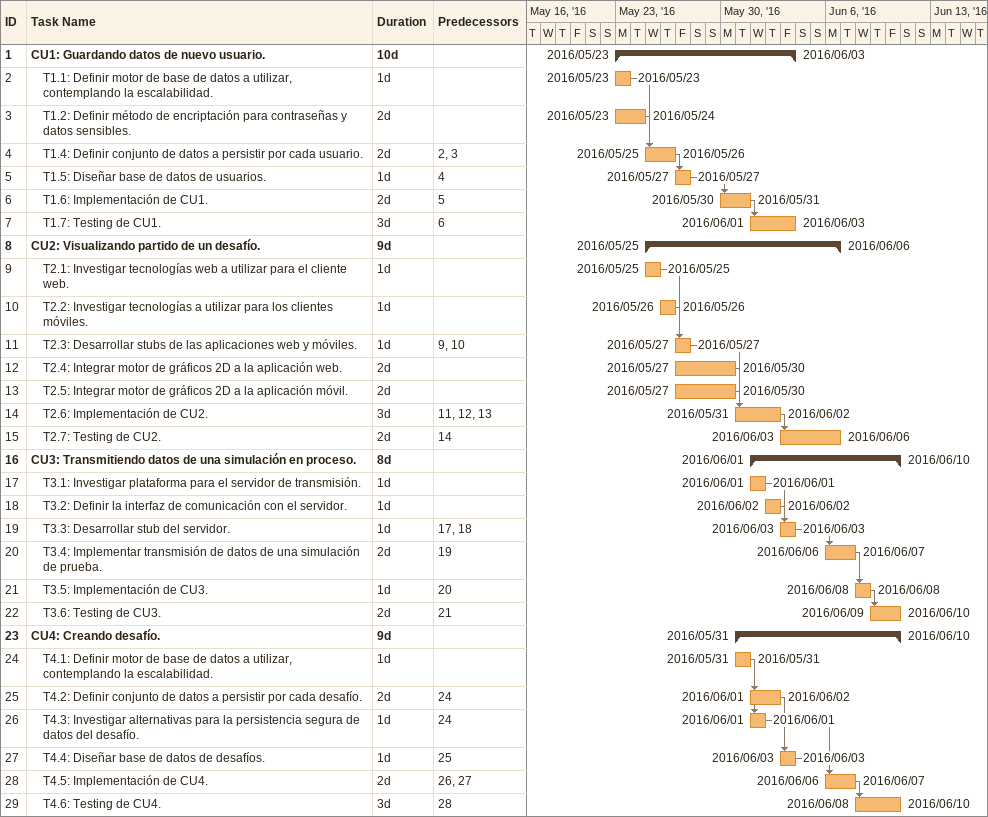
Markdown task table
| ID | Level | Task | Duration | Start | Finish | Predecessors |
|---|---|---|---|---|---|---|
| 1 | 1 | **CU1: Guardando datos de nuevo usuario.** | 10d | 2016-05-23 | 2016-06-03 |  |
| 2 | 2 | T1.1: Definir motor de base de datos a utilizar, contemplando la escalabilidad. | 1d | 2016-05-23 | 2016-05-23 |  |
| 3 | 2 | T1.2: Definir método de encriptación para contraseñas y datos sensibles. | 2d | 2016-05-23 | 2016-05-24 |  |
| 4 | 2 | T1.4: Definir conjunto de datos a persistir por cada usuario. | 2d | 2016-05-25 | 2016-05-26 | 2, 3 |
| 5 | 2 | T1.5: Diseñar base de datos de usuarios. | 1d | 2016-05-27 | 2016-05-27 | 4 |
| 6 | 2 | T1.6: Implementación de CU1. | 2d | 2016-05-30 | 2016-05-31 | 5 |
| 7 | 2 | T1.7: Testing de CU1. | 3d | 2016-06-01 | 2016-06-03 | 6 |
| 8 | 1 | **CU2: Visualizando partido de un desafío.** | 9d | 2016-05-25 | 2016-06-06 |  |
| 9 | 2 | T2.1: Investigar tecnologías web a utilizar para el cliente web. | 1d | 2016-05-25 | 2016-05-25 |  |
| 10 | 2 | T2.2: Investigar tecnologías a utilizar para los clientes móviles. | 1d | 2016-05-26 | 2016-05-26 |  |
| 11 | 2 | T2.3: Desarrollar stubs de las aplicaciones web y móviles. | 1d | 2016-05-27 | 2016-05-27 | 9, 10 |
| 12 | 2 | T2.4: Integrar motor de gráficos 2D a la aplicación web. | 2d | 2016-05-27 | 2016-05-30 |  |
| 13 | 2 | T2.5: Integrar motor de gráficos 2D a la aplicación móvil. | 2d | 2016-05-27 | 2016-05-30 |  |
| 14 | 2 | T2.6: Implementación de CU2. | 3d | 2016-05-31 | 2016-06-02 | 11, 12, 13 |
| 15 | 2 | T2.7: Testing de CU2. | 2d | 2016-06-03 | 2016-06-06 | 14 |
| 16 | 1 | **CU3: Transmitiendo datos de una simulación en proceso.** | 8d | 2016-06-01 | 2016-06-10 |  |
| 17 | 2 | T3.1: Investigar plataforma para el servidor de transmisión. | 1d | 2016-06-01 | 2016-06-01 |  |
| 18 | 2 | T3.2: Definir la interfaz de comunicación con el servidor. | 1d | 2016-06-02 | 2016-06-02 |  |
| 19 | 2 | T3.3: Desarrollar stub del servidor. | 1d | 2016-06-03 | 2016-06-03 | 17, 18 |
| 20 | 2 | T3.4: Implementar transmisión de datos de una simulación de prueba. | 2d | 2016-06-06 | 2016-06-07 | 19 |
| 21 | 2 | T3.5: Implementación de CU3. | 1d | 2016-06-08 | 2016-06-08 | 20 |
| 22 | 2 | T3.6: Testing de CU3. | 2d | 2016-06-09 | 2016-06-10 | 21 |
| 23 | 1 | **CU4: Creando desafío.** | 9d | 2016-05-31 | 2016-06-10 |  |
| 24 | 2 | T4.1: Definir motor de base de datos a utilizar, contemplando la escalabilidad. | 1d | 2016-05-31 | 2016-05-31 |  |
| 25 | 2 | T4.2: Definir conjunto de datos a persistir por cada desafío. | 2d | 2016-06-01 | 2016-06-02 | 24 |
| 26 | 2 | T4.3: Investigar alternativas para la persistencia segura de datos del desafío. | 1d | 2016-06-01 | 2016-06-01 | 24 |
| 27 | 2 | T4.4: Diseñar base de datos de desafíos. | 1d | 2016-06-03 | 2016-06-03 | 25 |
| 28 | 2 | T4.5: Implementación de CU4. | 2d | 2016-06-06 | 2016-06-07 | 26, 27 |
| 29 | 2 | T4.6: Testing de CU4. | 3d | 2016-06-08 | 2016-06-10 | 28 |
